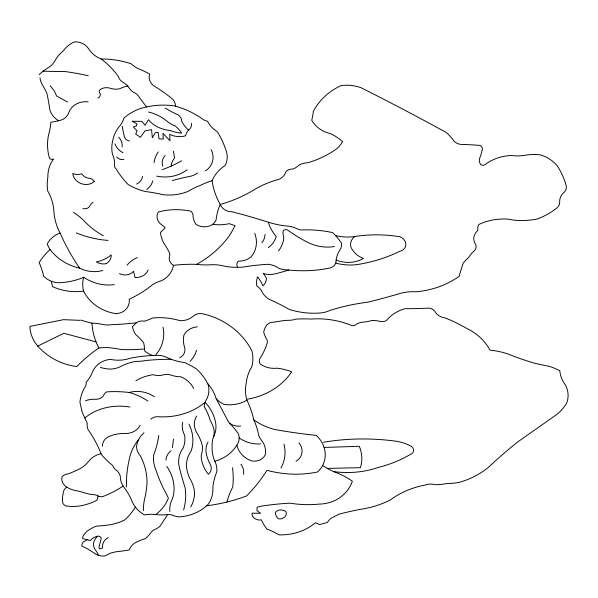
<?xml version="1.0" encoding="UTF-8"?>
<svg xmlns="http://www.w3.org/2000/svg" width="598" height="598" viewBox="0 0 598 598"><rect width="100%" height="100%" fill="white"/><g stroke="black" fill="none" stroke-linecap="round" stroke-linejoin="round"><path stroke-width="0.9" d="M172.403 447.723L173.48 439.134M167.694 514.527L160.055 526.18A24.174 21.124 20.3 0 1 155.958 529.006A11.384 9.949 20.3 0 0 150.711 532.9A45.814 40.036 20.3 0 1 145.441 538.634A53.409 46.666 20.3 0 0 134.079 543.44A21.67 18.934 20.3 0 0 129.168 549.936A96.517 84.333 20.3 0 1 119.181 551.363A45.598 39.842 20.3 0 0 109.755 553.397A35.783 31.268 20.3 0 1 104.261 556.088A14.322 12.513 20.3 0 1 93.737 552.836A61.25 53.521 20.3 0 0 81.829 546.041A7.505 6.563 20.3 0 1 83.443 541.81L87.308 539.725M79.923 320.341L63.463 319.676L29.9 326.403A35.043 30.625 20.3 0 0 37.741 346.078L63.792 333.303L96.046 341.892M324.071 447.454L359.293 446.28A37.607 32.86 20.3 0 1 360.377 467.681L327.278 468.398M67.604 102.041L56.593 96.024L54.418 91.09L50.12 85.619M196.495 350.189A32.696 28.569 20.3 0 1 190.014 361.424M197.288 326.867A18.246 15.937 20.3 0 0 183.87 335.276A29.078 25.408 20.3 0 0 184.453 346.952A10.906 9.531 20.3 0 1 179.706 357.746M163.045 327.233A40.776 35.633 20.3 0 1 155.188 355.421M152.819 355.504A21.02 18.366 20.3 0 1 144.656 350.899A40.627 35.499 20.3 0 0 143.602 342.721A51.884 45.336 20.3 0 0 135.649 334.544A26.611 23.255 20.3 0 1 132.435 326.62A60.301 52.691 20.3 0 0 136.292 322.845A9.949 8.693 20.3 0 1 144.417 321.231A72.829 63.642 20.3 0 0 152.632 317.986A64.935 56.735 20.3 0 1 180.252 320.745A19.764 17.275 20.3 0 0 192.907 316.417A11.444 10.002 20.3 0 1 201.466 313.546A66.737 58.312 20.3 0 1 252.012 351.19A40.694 35.559 20.3 0 1 251.9 366.552A50.112 43.789 20.3 0 0 246.241 383.198A40.163 35.095 20.3 0 0 246.952 400.174A100.307 87.644 20.3 0 1 253.799 419.863A74.63 65.204 20.3 0 1 258.747 435.606A20.242 17.686 20.3 0 0 261.229 439.934A20.153 17.611 20.3 0 1 265.161 455.033A13.201 11.534 20.3 0 1 251.78 460.931A21.311 18.62 20.3 0 1 236.875 445.091A14.718 12.857 20.3 0 0 238.318 433.7A81.261 71.005 20.3 0 0 229.385 422.973A10.33 9.022 20.3 0 1 228.488 421.896L215.923 398.171A38.646 33.772 20.3 0 0 207.663 383.565M144.589 348.911A145.501 127.135 20.3 0 1 120.908 349.464A129.34 113.015 20.3 0 0 108.866 347.655A49.283 43.056 20.3 0 0 98.857 348.021A175.543 153.387 20.3 0 0 76.776 366.552A55.95 48.894 20.3 0 1 37.741 346.078M98.857 348.021A68.037 59.449 20.3 0 1 92.01 323.197A159.404 139.289 20.3 0 1 80.76 320.05M92.01 323.197A31.552 27.575 20.3 0 1 101.234 324.176A31.821 27.8 20.3 0 0 107.79 324.991A96.442 84.266 20.3 0 1 114.779 324.572A368.936 322.367 20.3 0 0 136.292 322.845M246.952 400.174A34.774 30.386 20.3 0 1 224.145 404.427A23.06 20.145 20.3 0 1 216.289 398.859M213.561 436.817A28.562 24.952 20.3 0 0 215.609 422.696A43.766 38.242 20.3 0 0 205.151 402.297A68.89 60.196 20.3 0 1 157.356 416.694A10.48 9.157 20.3 0 0 150.823 419.161M253.799 419.863A53.528 46.771 20.3 0 0 275.14 429.573A513.757 448.911 20.3 0 0 316.364 435.419A29.339 25.632 20.3 0 1 317.463 472.001A100.06 87.428 20.3 0 1 266.97 470.327A192.152 167.896 20.3 0 1 246.63 495.914A176.552 154.269 20.3 0 1 206.639 505.796M260.601 443.873A29.108 25.43 20.3 0 1 239.185 437.945M240.635 426.068A14.397 12.58 20.3 0 1 229.976 423.578M236.875 445.091A42.996 37.569 20.3 0 1 214.846 461.222M240.919 464.325A14.531 12.7 20.3 0 1 243.536 474.281M232.502 467.823A95.329 83.294 20.3 0 1 232.712 487.108A88.556 77.381 20.3 0 0 226.986 502.014M97.945 495.906A11.818 10.323 20.3 0 1 96.816 500.347A61.317 53.581 20.3 0 1 79.467 506.013A44.028 38.466 20.3 0 1 65.795 505.923A5.86 5.12 20.3 0 1 62.783 503.068A25.953 22.679 20.3 0 1 63.082 494.053A10.502 9.179 20.3 0 1 66.774 487.146M98.341 555.258A23.315 20.369 20.3 0 0 95.478 550.033A11.683 10.203 20.3 0 1 93.475 543.223A17.559 15.339 20.3 0 1 97.594 536.212M108.245 537.595A12.498 10.921 20.3 0 0 102.542 547.716A3.999 3.491 20.3 0 1 99.313 548.732A6.466 5.651 20.3 0 1 99.283 545.712A232.57 203.215 20.3 0 0 101.271 538.327A2.87 2.512 20.3 0 0 97.422 536.257A13.021 11.377 20.3 0 0 90.448 540.54L82.636 538.514L82.733 536.75A22.089 19.3 20.3 0 1 85.521 532.84A17.222 15.047 20.3 0 1 91.098 528.737A16.968 14.83 20.3 0 1 96.988 526.091A136.86 119.585 20.3 0 0 110.936 524.618A54.067 47.242 20.3 0 0 124.668 519.931A64.532 56.384 20.3 0 0 135.32 506.992M123.098 486.084A64.42 56.287 20.3 0 1 132.278 501.939A28.128 24.578 20.3 0 0 144.357 514.878A43.871 38.332 20.3 0 1 152.916 514.302A79.347 69.331 20.3 0 0 164.45 514.908A14.786 12.917 20.3 0 1 171.753 514.99A38.564 33.697 20.3 0 0 178.353 516.896A47.519 41.524 20.3 0 0 208.276 504.226A33.376 29.16 20.3 0 0 212.843 487.609A68.785 60.106 20.3 0 1 216.745 472.009A22.717 19.854 20.3 0 0 214.338 460.258A42.181 36.859 20.3 0 1 212.133 446.056A30.199 26.387 20.3 0 1 212.881 438.842A22.56 19.712 20.3 0 0 213.942 429.349A35.962 31.425 20.3 0 0 210.332 420.745A58.821 51.398 20.3 0 0 205.697 409.309A12.095 10.57 20.3 0 1 204.232 405.848A26.798 23.412 20.3 0 1 207.416 397.79A29.123 25.445 20.3 0 0 208.418 385.097A53.102 46.405 20.3 0 0 196.802 369.213A70.721 61.796 20.3 0 0 184.685 362.538A50.097 43.774 20.3 0 1 168.18 358.045A24.727 21.61 20.3 0 0 159.801 355.376A137.555 120.191 20.3 0 0 130.11 358.254A34.976 30.558 20.3 0 1 110.256 359.353A24.555 21.461 20.3 0 0 92.518 371.889A42.196 36.874 20.3 0 1 86.164 382.279A8.708 7.61 20.3 0 1 84.325 388.05A54.074 47.249 20.3 0 0 79.908 401.953L82.09 412.044L87.263 423.309A13.335 11.654 20.3 0 0 88.13 429.693A120.721 105.487 20.3 0 1 101.383 454.502A71.229 62.237 20.3 0 0 112.663 465.438A10.943 9.561 20.3 0 0 117.23 470.91A13.604 11.885 20.3 0 1 120.295 476.195A21.371 18.673 20.3 0 0 123.098 486.084A111.288 97.242 20.3 0 1 102.968 496.49A6.242 5.449 20.3 0 1 97.855 495.862A6.025 5.262 20.3 0 0 94.94 494.793A37.988 33.189 20.3 0 1 84.931 493.021A59.95 52.385 20.3 0 0 76.537 490.749A23.292 20.354 20.3 0 1 66.251 486.817A10.271 8.97 20.3 0 1 62.05 476.718A9.598 8.387 20.3 0 1 68.142 473.922A136.112 118.935 20.3 0 0 79.519 468.937A32.606 28.495 20.3 0 0 88.227 461.85A25.109 21.939 20.3 0 1 101.055 453.658M208.037 442.034A21.752 19.009 20.3 0 0 206.198 453.254A43.923 38.377 20.3 0 0 210.444 464.683A9.889 8.641 20.3 0 1 208.396 474.251A33.57 29.332 20.3 0 1 201.197 455.639A41.15 35.962 20.3 0 0 202.595 446.811A47.705 41.681 20.3 0 0 196.959 433.034A19.323 16.879 20.3 0 1 196.667 416.088M190.769 506.977A38.242 33.413 20.3 0 0 194.552 493.537A33.451 29.227 20.3 0 0 189.603 478.206A48.169 42.084 20.3 0 1 186.344 465.528A33.712 29.459 20.3 0 1 191.091 451.124A42.137 36.822 20.3 0 0 188.916 424.132M183.608 509.907A64.898 56.705 20.3 0 0 185.126 487.736A273.757 239.2 20.3 0 1 178.78 464.594A29.19 25.505 20.3 0 1 183.033 448.216A29.272 25.572 20.3 0 0 184.647 435.329A23.24 20.31 20.3 0 1 182.629 422.263M169.817 511.477A29.138 25.46 20.3 0 1 171.985 499.749A34.221 29.9 20.3 0 0 173.988 490.995A44.259 38.676 20.3 0 0 166.805 466.395M165.938 460.012A15.735 13.747 20.3 0 1 171.013 450.825M155.659 514.586A47.07 41.127 20.3 0 0 168.412 498.216A102.886 89.894 20.3 0 0 163.456 488.611A195.262 170.617 20.3 0 1 155.682 469.378A33.376 29.16 20.3 0 1 153.746 454.689A104.904 91.666 20.3 0 0 158.762 435.404M126.395 487.034A145.755 127.359 20.3 0 1 129.093 460.101A57.939 50.628 20.3 0 1 138.646 439.537M143.371 510.67A67.193 58.709 20.3 0 1 145.022 497.237A121.424 106.1 20.3 0 0 146.959 484.118A65.182 56.952 20.3 0 0 140.291 455.758A16.639 14.539 20.3 0 1 136.516 446.841A27.411 23.95 20.3 0 1 143.991 432.765M102.452 446.183A12.887 11.257 20.3 0 1 107.505 437.265A36.246 31.672 20.3 0 1 125.677 433.505A17.641 15.413 20.3 0 0 140.141 425.2M84.819 417.972A56.653 49.499 20.3 0 1 129.871 407.029M85.454 400.735A24.765 21.64 20.3 0 1 95.889 399.292A10.166 8.88 20.3 0 0 103.379 395.854A10.51 9.179 20.3 0 1 106.646 391.899A106.384 92.952 20.3 0 1 129.146 392.49A27.658 24.167 20.3 0 1 154.531 396.833M129.146 392.49A52.265 45.665 20.3 0 1 147.856 401.071M135.881 380.776A47.107 41.157 20.3 0 1 152.961 374.707A18.067 15.787 20.3 0 0 163.299 374.894A11.048 9.65 20.3 0 1 170.602 374.976A27.269 23.823 20.3 0 0 180.858 376.785A23.075 20.16 20.3 0 1 193.617 388.446M100.374 367.404A35.364 30.894 20.3 0 0 109.419 369.063A24.122 21.079 20.3 0 0 119.578 367.045A55.27 48.296 20.3 0 1 135.724 361.401A54.179 47.339 20.3 0 0 146.121 360.504A214.353 187.294 20.3 0 1 171.305 359.316M299 442.894A14.636 12.79 20.3 0 1 296.01 461.252M283.953 444.075A40.649 35.521 20.3 0 1 280.948 468.002M333.736 471.62A92.668 80.969 20.3 0 0 377.906 467.561A133.324 116.498 20.3 0 0 410.863 454.166A5.21 4.552 20.3 0 0 413.532 449.995A5.21 4.552 20.3 0 0 410.198 445.727A40.671 35.536 20.3 0 0 394.344 440.988A223.271 195.09 20.3 0 0 323.354 442.273M51.316 281.239A51.966 45.411 20.3 0 0 52.639 286.704A50.852 44.439 20.3 0 0 83.615 291.084A38.915 34.004 20.3 0 0 116.371 313.666A15.847 13.844 20.3 0 0 129.22 299.202A121.558 106.212 20.3 0 0 152.58 284.648A35.895 31.365 20.3 0 1 161.296 280.783A26.177 22.874 20.3 0 0 173.42 265.355A142.115 124.175 20.3 0 1 196.578 264.346A119.054 104.03 20.3 0 0 230.125 234.67L235.074 225.708L229.251 223.659A43.676 38.16 20.3 0 1 212.664 224.34M196.578 264.346A70.422 61.534 20.3 0 0 211.513 264.705A42.675 37.285 20.3 0 1 225.708 266.454A67.088 58.619 20.3 0 0 242.96 267.097A220.012 192.242 20.3 0 1 268.375 264.279A21.82 19.061 20.3 0 1 279.438 268.622A36.074 31.515 20.3 0 0 288.699 270.004A124.862 109.098 20.3 0 0 330.268 267.934A9.74 8.514 20.3 0 0 335.949 262.492A31.111 27.187 20.3 0 1 340.322 249.344A11.25 9.83 20.3 0 0 341.338 242.923A58.679 51.271 20.3 0 0 332.6 232.615A109.584 95.755 20.3 0 0 303.164 229.879A9.037 7.894 20.3 0 1 296.249 228.324A25.736 22.485 20.3 0 0 285.538 225.917A82.195 71.82 20.3 0 1 268.27 222.172A638.216 557.65 20.3 0 0 232.091 211.774A11.123 9.718 20.3 0 1 220.236 204.456A74.825 65.376 20.3 0 1 212.103 180.708A42.727 37.338 20.3 0 1 225.282 165.392A24.578 21.476 20.3 0 0 225.297 148.386A81.657 71.349 20.3 0 0 217.321 131.762A33.794 29.526 20.3 0 1 210.885 126.305A28.816 25.183 20.3 0 1 207.484 121.222A10.966 9.583 20.3 0 1 201.519 118.292A76.574 66.909 20.3 0 0 174.317 105.883A72.949 63.739 20.3 0 0 146.069 107.064A51.869 45.321 20.3 0 0 124.018 118.053A29.833 26.065 20.3 0 1 119.264 126.522A41.808 36.53 20.3 0 0 112.641 141.068A36.493 31.888 20.3 0 0 112.521 154.493A21.468 18.762 20.3 0 1 114.42 164.607A5.726 5.008 20.3 0 0 116.266 169.055A82.18 71.805 20.3 0 0 128.062 184.453A53.334 46.599 20.3 0 0 145.434 191.517A153.581 134.199 20.3 0 1 162.843 194.649A48.789 42.63 20.3 0 0 188.108 191.367A78.742 68.8 20.3 0 1 200.151 185.477A80.752 70.557 20.3 0 1 212.103 180.708M173.42 265.355A9.052 7.909 20.3 0 1 169.182 257.985A15.72 13.739 20.3 0 0 169.735 253.268A85.686 74.87 20.3 0 0 164.039 243.528A30.491 26.641 20.3 0 1 160.488 232.458L165.205 227.718A19.502 17.043 20.3 0 0 161.796 224.908A10.816 9.448 20.3 0 1 158.343 211.991A65.249 57.012 20.3 0 1 191.039 211.236A7.819 6.832 20.3 0 1 193.094 217.074A19.375 16.931 20.3 0 0 195.965 224.34A14.322 12.513 20.3 0 0 207.416 226.552A13.006 11.362 20.3 0 0 216.095 219.915A65.384 57.131 20.3 0 1 220.236 204.456A146.749 128.226 20.3 0 0 255.742 188.789A103.499 90.44 20.3 0 1 279.184 179.273A15.122 13.216 20.3 0 0 286.001 171.521A9.942 8.686 20.3 0 1 293.065 169.047A28.547 24.944 20.3 0 0 299.703 164.622A22.903 20.011 20.3 0 1 307.806 162.753A104.015 90.889 20.3 0 0 336.824 148.67A35.439 30.961 20.3 0 0 342.534 141.741A39.401 34.43 20.3 0 0 330.193 133.533A25.983 22.702 20.3 0 1 311.73 120.28A61.714 53.925 20.3 0 0 313.285 111.4A72.074 62.977 20.3 0 1 340.808 85.686A36.889 32.232 20.3 0 1 360.953 87.689A2225.793 1944.831 20.3 0 1 446.429 132.607A52.026 45.455 20.3 0 1 454.458 141.711A11.414 9.972 20.3 0 0 461.028 144.417A282.712 247.026 20.3 0 1 480.216 145.434A4.276 3.738 20.3 0 1 482.01 150.547A54.418 47.548 20.3 0 1 479.491 158.679A8.551 7.475 20.3 0 0 480.852 164.756A4.276 3.738 20.3 0 0 486.189 163.725A48.984 42.802 20.3 0 1 511.163 155.495A48.333 42.234 20.3 0 0 523.796 155.532A46.517 40.649 20.3 0 1 540.622 154.912A32.113 28.061 20.3 0 1 557.373 165.923A83.757 73.18 20.3 0 1 566.097 185.133A9.284 8.118 20.3 0 1 564.624 191.809A15.795 13.799 20.3 0 0 559.653 200.988A9.897 8.649 20.3 0 1 556.955 207.917A83.07 72.582 20.3 0 1 537.677 218.883A74.227 64.861 20.3 0 1 513.091 220.064A31.679 27.68 20.3 0 0 502.021 219.04A56.69 49.537 20.3 0 0 478.901 224.459A8.17 7.139 20.3 0 0 478.026 230.095A17.379 15.189 20.3 0 0 473.616 238.49A17.29 15.107 20.3 0 0 475.881 245.023A7.826 6.84 20.3 0 1 473.055 251.937A29.922 26.148 20.3 0 0 468.795 257.319A53.2 46.48 20.3 0 0 463.188 263.217A339.38 296.541 20.3 0 0 459.077 276.381A91.898 80.296 20.3 0 1 416.096 291.794A45.179 39.475 20.3 0 0 401.191 293.177A852.509 744.899 20.3 0 1 367.748 302.199A206.564 180.491 20.3 0 0 329.662 310.512A27.351 23.898 20.3 0 1 322.232 312.776A73.173 63.934 20.3 0 1 292.078 310.25A14.531 12.693 20.3 0 1 286.748 308A200.756 175.416 20.3 0 0 269.571 299.471A17.805 15.555 20.3 0 1 261.603 290.934A16.864 14.733 20.3 0 0 256.766 285.874A25.654 22.418 20.3 0 1 257.521 276.807A40.29 35.2 20.3 0 1 262.903 285.829A12.423 10.854 20.3 0 0 266.379 278.354A16.281 14.225 20.3 0 0 263.075 273.368A18.545 16.206 20.3 0 0 274.161 274.048A164.308 143.572 20.3 0 0 288.699 270.004M83.615 291.084A31.118 27.194 20.3 0 1 83.75 277.263A68.77 60.092 20.3 0 1 58.724 282.757A19.614 17.14 20.3 0 1 43.632 276.186A72.792 63.597 20.3 0 0 39.124 262.627A71.394 62.379 20.3 0 1 50.09 249.553M114.255 284.626A39.072 34.138 20.3 0 1 83.75 277.263M88.138 101.832A19.958 17.439 20.3 0 0 68.875 112.349A14.606 12.767 20.3 0 1 58.574 120.751A58.582 51.189 20.3 0 1 50.875 122.201A84.198 73.569 20.3 0 1 48.662 134.543A57.931 50.621 20.3 0 0 49.507 158.238A2.975 2.601 20.3 0 0 53.446 159.001A39.7 34.691 20.3 0 0 47.855 177.24A52.347 45.74 20.3 0 0 47.713 190.941A52.631 45.986 20.3 0 1 53.925 211.729A60.525 52.886 20.3 0 0 60.106 233.071A27.583 24.099 20.3 0 0 47.249 243.977A23.83 20.825 20.3 0 0 52.534 252.528A46.106 40.29 20.3 0 0 79.616 268.173A29.227 25.542 20.3 0 0 102.669 270.468M79.616 268.173A229.438 200.48 20.3 0 1 60.106 233.071M148.132 269.99A14.3 12.498 20.3 0 1 135.043 277.502L133.533 271.23A11.452 10.009 20.3 0 1 119.495 273.645M127.068 265.176A29.489 25.766 20.3 0 1 137.376 257.589M108.029 240.411A90.791 79.332 20.3 0 1 76.297 232.899M103.342 235.679A67.35 58.843 20.3 0 1 83.481 220.221A54.605 47.713 20.3 0 0 73.405 212.342M82.883 208.53A6.354 5.554 20.3 0 0 89.483 206.572A11.519 10.061 20.3 0 1 93.116 202.318M58.574 120.751A19.091 16.684 20.3 0 1 49.731 109.441A240.194 209.876 20.3 0 0 46.936 93.46A108.784 95.052 20.3 0 0 41.935 84.064A18.269 15.967 20.3 0 1 40.029 77.792M88.347 75.797A222.77 194.649 20.3 0 0 65.287 71.581A1051.538 918.805 20.3 0 1 43.108 71.177M39.079 74.66A58.148 50.808 20.3 0 1 49.612 66.901A28.405 24.817 20.3 0 0 55.861 59.172A42.735 37.338 20.3 0 1 63.366 50.77A30.984 27.074 20.3 0 1 74.264 41.965A13.754 12.02 20.3 0 1 88.317 48.363A23.8 20.795 20.3 0 0 101.212 59.008A73.958 64.621 20.3 0 1 118.583 76.873A8.088 7.064 20.3 0 0 122.037 81.605A28.966 25.31 20.3 0 1 128.204 86.478A13.687 11.96 20.3 0 0 133.339 92.152A11.908 10.405 20.3 0 1 139.446 97.459A165.347 144.477 20.3 0 0 146.652 106.93M101.212 59.008A83.002 72.53 20.3 0 1 131.283 63.814A24.406 21.326 20.3 0 0 138.669 68.837A77.045 67.32 20.3 0 1 149.717 74.047A11.459 10.017 20.3 0 0 155.45 86.822A133.668 116.797 20.3 0 1 170.49 97.459A10.248 8.955 20.3 0 1 175.393 106.175M97.848 98.094A4.552 3.977 20.3 0 0 99.956 93.139A2.878 2.512 20.3 0 1 99.829 89.835A11.444 10.002 20.3 0 1 109.427 88.003A16.385 14.315 20.3 0 0 119.802 88.736A27.03 23.621 20.3 0 1 127.785 86.06M148.551 112.028A39.976 34.931 20.3 0 1 166.162 120.512A26.207 22.896 20.3 0 0 175.356 126.036A35.76 31.253 20.3 0 1 181.71 133.13A35.73 31.223 20.3 0 1 170.505 130.648A40.111 35.05 20.3 0 1 158.732 127.553A25.864 22.597 20.3 0 1 148.439 119.697L145.067 125.318L141.913 121.364L132.113 121.252L136.882 123.756L136.456 125.901L133.339 126.888L137.099 130.917L135.701 134.034L140.418 137.361L145.067 130.805L151.563 129.684L152.348 137.734L155.39 132.629L158.156 132.42L159.031 138.833L163.306 139.087L163.007 133.294L169.959 140.732L169.69 134.393A20.257 17.701 20.3 0 0 185.544 135.798A14.89 13.014 20.3 0 1 188.609 130.14A8.955 7.826 20.3 0 0 191.435 123.36M188.609 130.14A28.652 25.041 20.3 0 1 181.74 121.342A8.185 7.154 20.3 0 0 178.114 114.853A74.615 65.197 20.3 0 1 165.31 108.066M171.125 166.117A19.966 17.447 20.3 0 1 174.519 158.029A78.495 68.583 20.3 0 0 173.36 151.301M181.717 160.84A143.572 125.453 20.3 0 1 162.237 169.683M162.738 166.177A13.298 11.616 20.3 0 1 165.16 155.502M154.045 162.634A30.229 26.417 20.3 0 1 158.313 151.914M187.054 169.727A37.031 32.352 20.3 0 1 156.676 176.126M129.504 140.956A5.427 4.739 20.3 0 1 124.511 137.047A102.535 89.588 20.3 0 1 122.336 126.35M118.681 137.151A13.791 12.05 20.3 0 1 122.127 146.899M123.031 152.774A16.026 14.008 20.3 0 1 114.943 143.819M123.891 159.464A6.443 5.629 20.3 0 1 116.677 156.93M152.744 180.858A18.8 16.423 20.3 0 1 146.757 189.446M142.578 176.305A12.977 11.332 20.3 0 1 136.636 184.079M172.366 180.536A276.777 241.846 20.3 0 1 187.271 176.888A22.642 19.779 20.3 0 0 197.602 172.949M211.131 149.657A20.055 17.521 20.3 0 1 205.376 170.886M237.63 267.336A6.346 5.546 20.3 0 1 238.296 261.162A19.846 17.342 20.3 0 0 251.167 256.796A29.407 25.699 20.3 0 0 254.778 233.429M265.026 234.401A17.529 15.316 20.3 0 1 261.917 242.646M268.293 247.602A24.518 21.423 20.3 0 0 276.224 236.374A39.319 34.355 20.3 0 1 268.27 222.172M278.414 250.936A25.146 21.969 20.3 0 0 282.48 243.401A16.153 14.113 20.3 0 0 283.564 235.791A8.208 7.169 20.3 0 1 283.527 230.432A3.543 3.095 20.3 0 1 287.533 230.028A142.391 124.414 20.3 0 0 306.183 241.562A39.655 34.647 20.3 0 0 334.491 246.54M336.136 260.085A30.199 26.387 20.3 0 0 363.427 258.448A20.399 17.828 20.3 0 1 350.772 246.765A12.67 11.07 20.3 0 1 354.846 236.494M335.755 263.075A49.23 43.019 20.3 0 0 359.45 264.204A151.892 132.719 20.3 0 0 399.711 251.317A8.574 7.49 20.3 0 0 405.848 244.552A8.574 7.49 20.3 0 0 399.845 236.748A131.979 115.324 20.3 0 0 354.651 236.524A44.708 39.064 20.3 0 1 335.53 235.567M322.965 465.588A47.922 41.875 20.3 0 0 336.734 472.771A64.487 56.347 20.3 0 1 352.349 481.211A41.845 36.56 20.3 0 1 334.432 500.758A40.5 35.387 20.3 0 1 318.749 504.136A100.486 87.801 20.3 0 1 290.09 503.165A285.358 249.336 20.3 0 0 262.574 505.938L257.147 507.156L256.953 510.729L260.638 513.241L252.027 513.204L252.274 515.805A7.677 6.705 20.3 0 0 261.423 519.849A38.466 33.608 20.3 0 0 267.044 529.11A60.039 52.46 20.3 0 1 278.974 534.866A56.04 48.969 20.3 0 0 315.43 522.742A21.805 19.054 20.3 0 1 319.347 524.596A213.381 186.449 20.3 0 0 327.308 522.495A24.585 21.483 20.3 0 1 330.986 518.324A139.738 122.104 20.3 0 1 339.447 514.056A299.546 261.73 20.3 0 1 362.68 508.95A99.5 86.934 20.3 0 0 390.285 500.003A90.163 78.779 20.3 0 1 424.872 485.105A16.617 14.516 20.3 0 1 435.359 484.694A57.288 50.06 20.3 0 0 446.833 483.558A71.648 62.603 20.3 0 0 458.786 482.474A86.934 75.961 20.3 0 0 489.642 466.261A517.748 452.394 20.3 0 1 517.606 442.027L557.456 413.98A56.788 49.619 20.3 0 0 566.508 403.426A26.29 22.971 20.3 0 0 565.402 384.903A29.451 25.736 20.3 0 1 559.825 370.782A59.523 52.011 20.3 0 0 548.994 366.238A181.104 158.246 20.3 0 1 534.014 363.076A246.81 215.654 20.3 0 1 508.756 354.27A67.514 58.993 20.3 0 0 490.009 350.159A48.169 42.092 20.3 0 0 466.732 328.414A148.865 130.072 20.3 0 0 445.256 317.957A12.633 11.033 20.3 0 1 435.621 312.642A7.55 6.593 20.3 0 0 428.602 308.09A317.74 277.629 20.3 0 1 405.07 308.658A41.299 36.089 20.3 0 0 386.495 320.468A7.789 6.802 20.3 0 1 380.38 321.447A33.638 29.392 20.3 0 0 371.956 320.408A36.687 32.053 20.3 0 1 363.143 322.143A16.707 14.591 20.3 0 0 356.744 323.959A6.488 5.666 20.3 0 1 352.372 325.761A80.61 70.437 20.3 0 0 311.423 319.055A143.139 125.072 20.3 0 0 295.973 319.1A22.276 19.465 20.3 0 1 288.685 320.311A57.879 50.576 20.3 0 0 280.918 321.006A87.891 76.798 20.3 0 1 270.595 322.442A36.119 31.559 20.3 0 0 266.768 324.976A29.145 25.46 20.3 0 0 263.696 331.965A24.286 21.222 20.3 0 0 266.192 338.446A6.002 5.247 20.3 0 1 267.306 342.639A81.791 71.468 20.3 0 1 260.436 357.739A7.176 6.272 20.3 0 0 260.025 363.853A21.132 18.463 20.3 0 0 276.852 368.181A49.47 43.228 20.3 0 1 291.704 371.807A75.004 65.533 20.3 0 1 247.55 399.165M106.13 263.696A12.095 10.57 20.3 0 0 111.25 254.92A36.343 31.761 20.3 0 1 96.338 261.939A12.423 10.861 20.3 0 0 106.13 263.696M94.26 181.426A5.913 5.165 20.3 0 0 89.177 178.309A9.411 8.223 20.3 0 1 81.702 173.794A11.564 10.106 20.3 0 1 72.754 173.517A12.483 10.906 20.3 0 0 81.238 183.653A12.483 10.906 20.3 0 0 94.26 181.426M283.572 510.415A7.37 6.436 20.3 0 0 275.424 512.322A9.8 8.559 20.3 0 0 278.145 518.653A6.062 5.292 20.3 0 0 283.549 517.778A6.002 5.247 20.3 0 0 286.248 514.003A3.132 2.736 20.3 0 0 283.572 510.415"/></g></svg>
